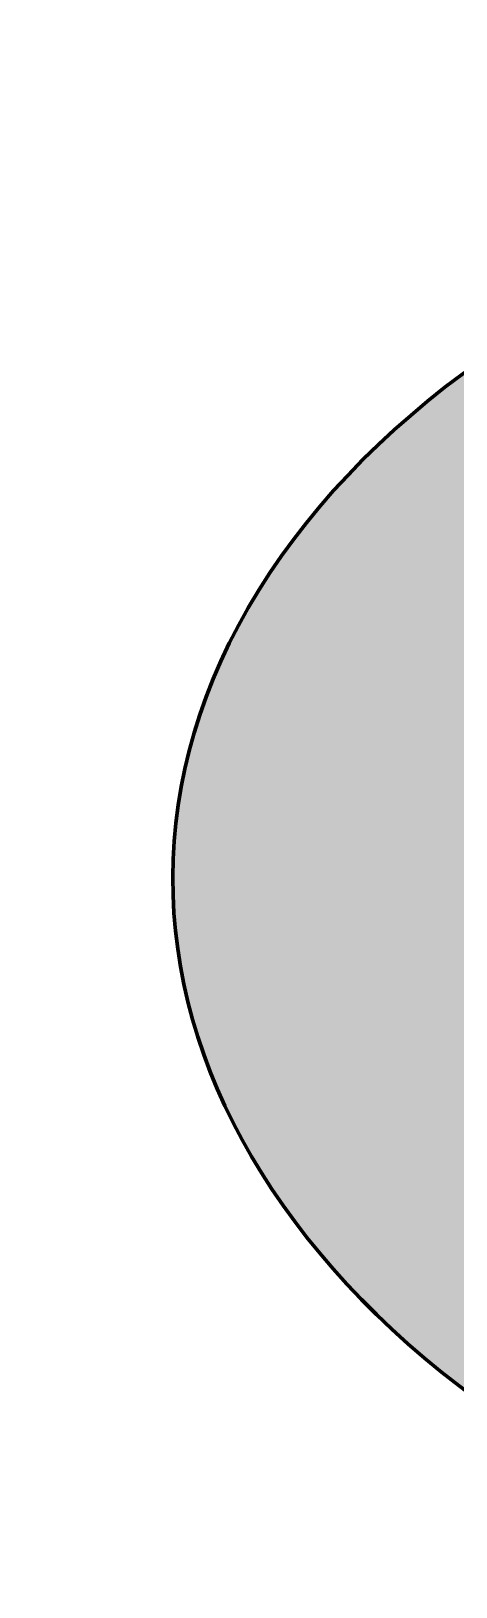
# Model space of a CAD drawing. Header units: inches. Extents: x 0 to 841, y 0 to 594.
# Drawn here: x 742.29 to 744.62, y 99.53 to 108.04 of the extents above; entities that cross this region are included whole.
import ezdxf

# ---------------------------------------------------------------- set-up
doc = ezdxf.new("R2010")
doc.units = ezdxf.units.IN
doc.header["$MEASUREMENT"] = 0
doc.layers.add('BG 0 -2', color=7, linetype='Continuous')
doc.layers.add('BG happy form$0$TITLE-BOX', color=7, linetype='Continuous')

msp = doc.modelspace()

# ---------------------------------------------------------------- hatches: boundary and pattern name
at = {"layer": 'BG 0 -2', "linetype": 'ByBlock'}
msp.add_hatch(color=5, dxfattribs=at).paths.add_polyline_path([(751.3481, 107.3887), (751.131, 107.4293), (750.912, 107.465), (750.6913, 107.4957), (750.4693, 107.5214), (750.2461, 107.5421), (750.022, 107.5576), (749.7974, 107.5681), (749.5725, 107.5735), (749.3475, 107.5737), (749.1228, 107.5688), (748.8986, 107.5588), (748.6751, 107.5437), (748.4527, 107.5236), (748.2316, 107.4983), (748.0121, 107.4681), (747.7944, 107.4328), (747.5789, 107.3926), (747.3657, 107.3476), (747.1551, 107.2976), (746.9475, 107.2429), (746.7429, 107.1835), (746.5418, 107.1194), (746.3443, 107.0507), (746.1506, 106.9776), (745.9611, 106.9001), (745.7758, 106.8182), (745.5951, 106.7322), (745.4192, 106.642), (745.2483, 106.5479), (745.0826, 106.4499), (744.9222, 106.3481), (744.7675, 106.2427), (744.6185, 106.1338), (744.4754, 106.0215), (744.3385, 105.906), (744.2079, 105.7873), (744.0837, 105.6658), (743.9661, 105.5414), (743.8553, 105.4143), (743.7513, 105.2847), (743.6544, 105.1528), (743.5645, 105.0187), (743.4819, 104.8826), (743.4066, 104.7446), (743.3387, 104.6049), (743.2784, 104.4637), (743.2256, 104.3211), (743.1804, 104.1773), (743.1429, 104.0326), (743.1132, 103.8869), (743.0912, 103.7407), (743.077, 103.5939), (743.0707, 103.4469), (743.0721, 103.2997), (743.0814, 103.1525), (743.0985, 103.0056), (743.1234, 102.8591), (743.1561, 102.7132), (743.1964, 102.5681), (743.2445, 102.4239), (743.3001, 102.2807), (743.3633, 102.1389), (743.434, 101.9985), (743.512, 101.8598), (743.5974, 101.7228), (743.6899, 101.5878), (743.7895, 101.455), (743.896, 101.3244), (744.0094, 101.1962), (744.1295, 101.0706), (744.2561, 100.9478), (744.3891, 100.8279), (744.5283, 100.711), (744.6736, 100.5973), (744.8248, 100.4869), (744.9817, 100.38), (745.144, 100.2766), (745.3118, 100.177), (745.4846, 100.0812), (745.6623, 99.9893), (745.8447, 99.9015), (746.0316, 99.8178), (746.2227, 99.7384), (746.4178, 99.6634), (746.6167, 99.5928), (746.8192, 99.5267)])

# ---------------------------------------------------------------- linework, layer by layer
at = {"layer": 'BG 0 -2', "color": 7, "linetype": 'Continuous', "lineweight": 0}
msp.add_lwpolyline([(744.6185, 106.1338), (744.4754, 106.0215), (744.3385, 105.906), (744.2079, 105.7873), (744.0837, 105.6658), (743.9661, 105.5414), (743.8553, 105.4143), (743.7513, 105.2847), (743.6544, 105.1528), (743.5645, 105.0187), (743.4819, 104.8826), (743.4066, 104.7446), (743.3387, 104.6049), (743.2784, 104.4637), (743.2256, 104.3211), (743.1804, 104.1773), (743.1429, 104.0326), (743.1132, 103.8869), (743.0912, 103.7407), (743.077, 103.5939), (743.0707, 103.4469), (743.0721, 103.2997), (743.0814, 103.1525), (743.0985, 103.0056), (743.1234, 102.8591), (743.1561, 102.7132), (743.1964, 102.5681), (743.2445, 102.4239), (743.3001, 102.2807), (743.3633, 102.1389), (743.434, 101.9985), (743.512, 101.8598), (743.5974, 101.7228), (743.6899, 101.5878), (743.7895, 101.455), (743.896, 101.3244), (744.0094, 101.1962), (744.1295, 101.0706), (744.2561, 100.9478), (744.3891, 100.8279), (744.5283, 100.711), (744.6736, 100.5973)], dxfattribs=at)
at = {"layer": 'BG happy form$0$TITLE-BOX', "color": 5, "linetype": 'Continuous', "lineweight": 100}
msp.add_ellipse((749.5402, 103.3416), major_axis=(6.4695, -0.1036), ratio=0.654054, start_param=1.298066, end_param=4.288804, dxfattribs=at)

doc.saveas('drawing.dxf')
